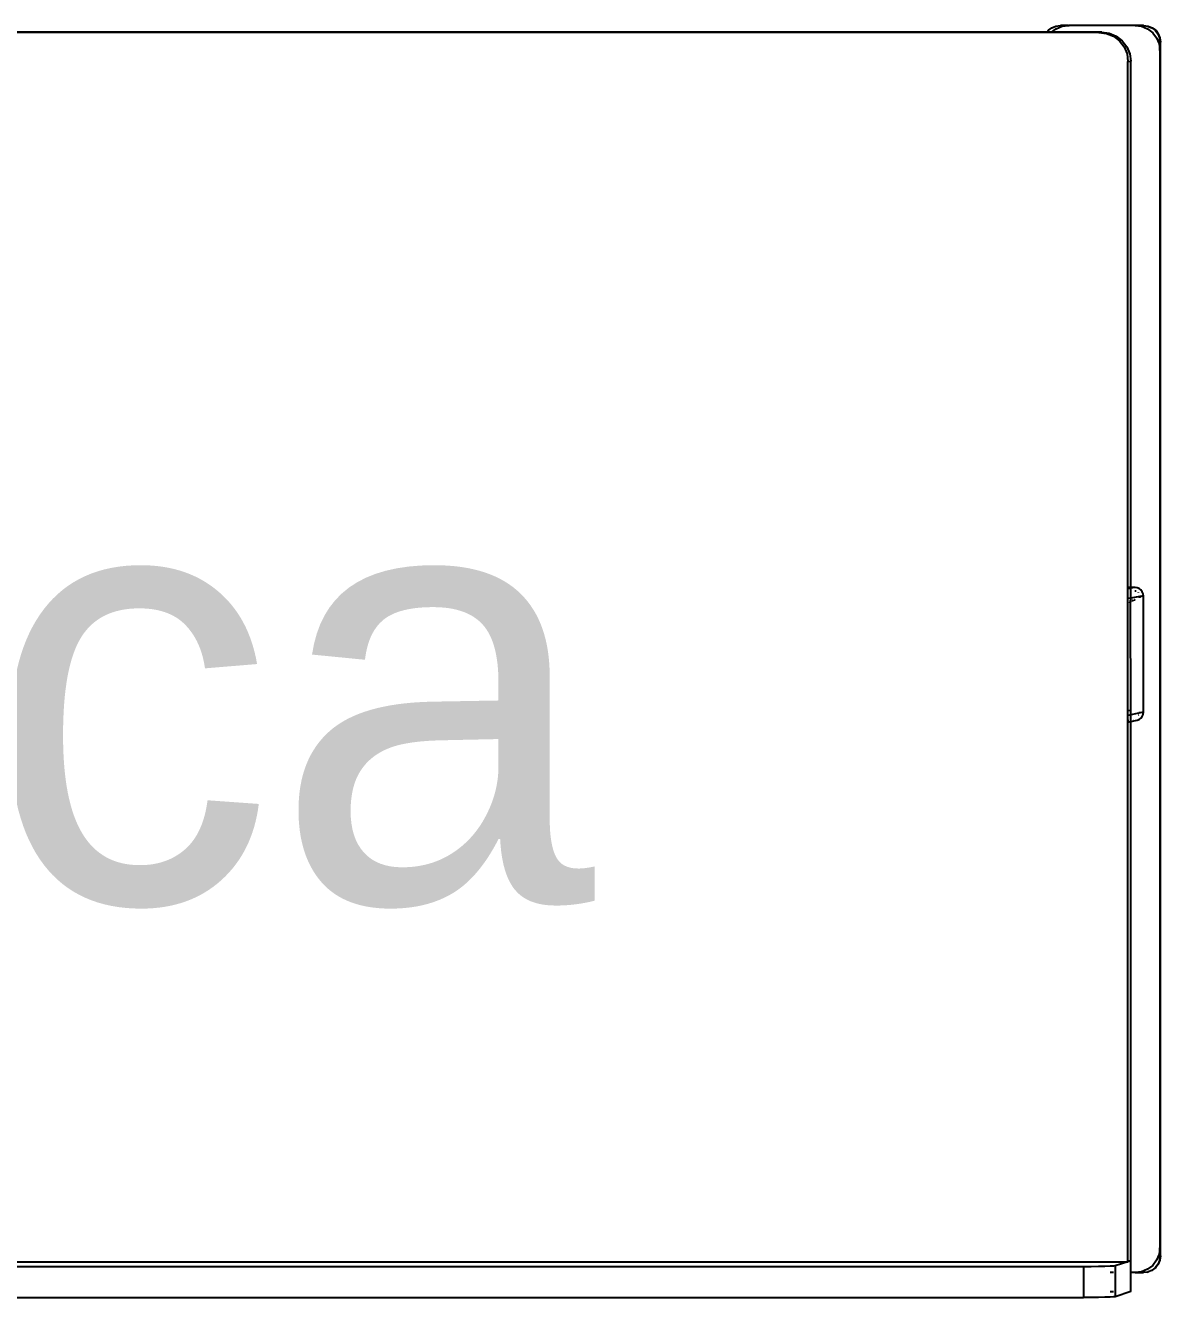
# Model space of a CAD drawing. Extents: x -4.2 to 4.2, y -5.7 to 5.7.
# Drawn here: x -2.51 to -1.984, y -0.675 to -0.085 of the extents above; entities that cross this region are included whole.
import ezdxf

# ---------------------------------------------------------------- set-up
doc = ezdxf.new("R2010")
doc.units = 0
doc.layers.get('0').update_dxf_attribs({"linetype": 'CONTINUOUS'})

msp = doc.modelspace()

# ---------------------------------------------------------------- linework, layer by layer
for p, q in [((-2.03682, -0.08851), (-2.03612, -0.0876)), ((-2.03612, -0.0876), (-2.03452, -0.08638)), ((-2.0347, -0.08851), (-2.03259, -0.08689)), ((-2.03452, -0.08638), (-2.03266, -0.08561)), ((-2.03266, -0.08561), (-2.03067, -0.08534)), ((-2.03259, -0.08689), (-2.0298, -0.08574)), ((-2.03067, -0.08534), (-2.03039, -0.08533)), ((-2.02681, -0.08534), (-2.03039, -0.08533)), ((-2.0298, -0.08574), (-2.02681, -0.08534)), ((-2.02681, -0.08534), (-2.02654, -0.08533)), ((-1.99596, -0.08534), (-2.02654, -0.08533)), ((-1.99596, -0.08534), (-1.99569, -0.08533)), ((-1.99596, -0.08534), (-1.99297, -0.08574)), ((-1.99211, -0.08534), (-1.99569, -0.08533)), ((-1.99297, -0.08574), (-1.99018, -0.08689)), ((-1.99211, -0.08534), (-1.99184, -0.08533)), ((-1.99211, -0.08534), (-1.99011, -0.08561)), ((-1.99184, -0.08533), (-1.98984, -0.0856)), ((-1.99018, -0.08689), (-1.98778, -0.08873)), ((-1.99011, -0.08561), (-1.98825, -0.08638)), ((-1.98984, -0.0856), (-1.98798, -0.08637)), ((-1.98825, -0.08638), (-1.98666, -0.0876)), ((-1.98798, -0.08637), (-1.98639, -0.08759)), ((-1.98666, -0.0876), (-1.98543, -0.0892)), ((-1.98639, -0.08759), (-1.98516, -0.08919)), ((-2.01269, -0.08857), (-3.09418, -0.08857)), ((-2.03682, -0.08851), (-2.92714, -0.08851)), ((-2.0347, -0.08851), (-2.03682, -0.08851)), ((-2.01143, -0.08851), (-2.0347, -0.08851)), ((-2.01269, -0.08857), (-2.01143, -0.08851)), ((-2.01269, -0.08857), (-2.0092, -0.08903)), ((-2.01143, -0.08851), (-2.00795, -0.08897)), ((-2.0092, -0.08903), (-2.00596, -0.09037)), ((-2.00795, -0.08897), (-2.00471, -0.09032)), ((-2.00596, -0.09037), (-2.00317, -0.09251)), ((-2.00471, -0.09032), (-2.00192, -0.09245)), ((-2.00317, -0.09251), (-2.00103, -0.0953)), ((-2.00192, -0.09245), (-1.99978, -0.09524)), ((-1.98778, -0.08873), (-1.98595, -0.09113)), ((-1.98595, -0.09113), (-1.98479, -0.09392)), ((-1.98543, -0.0892), (-1.98466, -0.09106)), ((-1.98516, -0.08919), (-1.98439, -0.09105)), ((-1.98479, -0.09392), (-1.9844, -0.09691)), ((-1.98466, -0.09106), (-1.9844, -0.09306)), ((-1.9844, -0.09306), (-1.98413, -0.09304)), ((-1.9844, -0.09487), (-1.9844, -0.09306)), ((-1.98439, -0.09105), (-1.98413, -0.09304)), ((-1.98413, -0.0969), (-1.98413, -0.09304)), ((-2.00103, -0.0953), (-1.99968, -0.09854)), ((-1.99978, -0.09524), (-1.99844, -0.09848)), ((-1.99968, -0.09854), (-1.99923, -0.10203)), ((-1.99844, -0.09848), (-1.99798, -0.10196)), ((-1.98413, -0.0969), (-1.9844, -0.09487)), ((-1.9844, -0.09691), (-1.9844, -0.09487)), ((-1.9844, -0.09691), (-1.98413, -0.0969)), ((-1.9844, -0.09691), (-1.9844, -0.65214)), ((-1.98413, -0.65205), (-1.98413, -0.0969)), ((-1.99924, -0.34599), (-1.99923, -0.10203)), ((-1.99923, -0.10203), (-1.99798, -0.10196)), ((-1.99798, -0.34599), (-1.99798, -0.10196)), ((-1.99798, -0.34599), (-1.99924, -0.34599)), ((-1.99924, -0.34656), (-1.99924, -0.34599)), ((-1.99798, -0.34634), (-1.99924, -0.34656)), ((-1.99924, -0.3511), (-1.99924, -0.34656)), ((-1.99596, -0.34599), (-1.99798, -0.34634)), ((-1.99596, -0.34599), (-1.99798, -0.34599)), ((-1.99798, -0.34634), (-1.99798, -0.34599)), ((-1.99798, -0.35088), (-1.99798, -0.34634)), ((-1.99601, -0.34754), (-1.99581, -0.34757)), ((-1.99497, -0.34612), (-1.99596, -0.34599)), ((-1.99569, -0.34749), (-1.99551, -0.34752)), ((-1.99404, -0.34651), (-1.99497, -0.34612)), ((-1.99324, -0.34712), (-1.99404, -0.34651)), ((-1.99262, -0.34792), (-1.99324, -0.34712)), ((-1.99224, -0.34885), (-1.99262, -0.34792)), ((-1.99798, -0.35088), (-1.99924, -0.3511)), ((-1.99924, -0.3527), (-1.99924, -0.3511)), ((-1.99924, -0.3527), (-1.99903, -0.35267)), ((-1.99924, -0.40304), (-1.99924, -0.3527)), ((-1.99897, -0.35265), (-1.99903, -0.35267)), ((-1.99875, -0.35266), (-1.99838, -0.35271)), ((-1.9986, -0.3526), (-1.99846, -0.35258)), ((-1.99846, -0.35258), (-1.99818, -0.35262)), ((-1.99826, -0.35275), (-1.99807, -0.35283)), ((-1.99802, -0.35264), (-1.99798, -0.35088)), ((-1.99802, -0.35264), (-1.99796, -0.35264)), ((-1.99798, -0.40502), (-1.99802, -0.35264)), ((-1.99211, -0.34985), (-1.99798, -0.35088)), ((-1.99796, -0.35264), (-1.99782, -0.3527)), ((-1.99745, -0.35186), (-1.99724, -0.35194)), ((-1.99716, -0.35176), (-1.99707, -0.35179)), ((-1.99714, -0.35175), (-1.99707, -0.35179)), ((-1.99713, -0.35198), (-1.99699, -0.35208)), ((-1.99707, -0.35179), (-1.99704, -0.35178)), ((-1.99707, -0.35179), (-1.997, -0.35184)), ((-1.99704, -0.35178), (-1.99697, -0.35183)), ((-1.99693, -0.35189), (-1.99679, -0.35199)), ((-1.99693, -0.35212), (-1.99682, -0.3522)), ((-1.9969, -0.35188), (-1.99677, -0.35197)), ((-1.99673, -0.35203), (-1.99662, -0.35211)), ((-1.99671, -0.35202), (-1.9966, -0.35209)), ((-1.99633, -0.35144), (-1.99621, -0.35152)), ((-1.99616, -0.35156), (-1.99604, -0.35164)), ((-1.99599, -0.35168), (-1.99596, -0.3517)), ((-1.99596, -0.3517), (-1.99592, -0.35175)), ((-1.99458, -0.34821), (-1.99454, -0.34825)), ((-1.99427, -0.34816), (-1.99424, -0.3482)), ((-1.99388, -0.35052), (-1.99388, -0.35057)), ((-1.99388, -0.3506), (-1.99388, -0.35065)), ((-1.99388, -0.35068), (-1.99388, -0.35073)), ((-1.99357, -0.3504), (-1.99357, -0.35058)), ((-1.99211, -0.34985), (-1.99224, -0.34885)), ((-1.99211, -0.40383), (-1.99211, -0.34985)), ((-1.99844, -0.40312), (-1.99924, -0.40304)), ((-1.99924, -0.40527), (-1.99924, -0.40304)), ((-1.99798, -0.40502), (-1.99924, -0.40527)), ((-1.99924, -0.40622), (-1.99924, -0.40527)), ((-1.99909, -0.40622), (-1.99924, -0.40622)), ((-1.99924, -0.40768), (-1.99924, -0.40622)), ((-1.99824, -0.40308), (-1.99844, -0.40312)), ((-1.99211, -0.40383), (-1.99798, -0.40502)), ((-1.99798, -0.40817), (-1.99798, -0.40502)), ((-1.99427, -0.40518), (-1.99432, -0.40525)), ((-1.99404, -0.40717), (-1.99324, -0.40655)), ((-1.99397, -0.40513), (-1.99402, -0.40519)), ((-1.99388, -0.40361), (-1.99388, -0.40383)), ((-1.99357, -0.40365), (-1.99357, -0.40383)), ((-1.99324, -0.40655), (-1.99262, -0.40576)), ((-1.99262, -0.40576), (-1.99224, -0.40483)), ((-1.99224, -0.40483), (-1.99211, -0.40383)), ((-1.99924, -0.40768), (-1.99877, -0.40768)), ((-1.99924, -0.40843), (-1.99924, -0.40768)), ((-1.99924, -0.40843), (-1.99798, -0.40817)), ((-1.99924, -0.6582), (-1.99924, -0.40843)), ((-1.99798, -0.40817), (-1.99497, -0.40755)), ((-1.99798, -0.6582), (-1.99798, -0.40817)), ((-1.99675, -0.40768), (-1.99657, -0.40768)), ((-1.99497, -0.40755), (-1.99404, -0.40717)), ((-1.9844, -0.65214), (-1.98479, -0.65513)), ((-1.9844, -0.65408), (-1.98413, -0.65205)), ((-1.98413, -0.65205), (-1.9844, -0.65214)), ((-1.9844, -0.65408), (-1.9844, -0.65214)), ((-1.9844, -0.65599), (-1.9844, -0.65408)), ((-1.98413, -0.6559), (-1.98413, -0.65205)), ((-3.10766, -0.65861), (-1.99923, -0.65861)), ((-2.00589, -0.66065), (-2.00753, -0.66075)), ((-2.00513, -0.66055), (-2.00589, -0.66065)), ((-1.99923, -0.65861), (-2.00513, -0.66055)), ((-2.00513, -0.66055), (-2.00513, -0.67485)), ((-1.99924, -0.6582), (-1.99798, -0.6582)), ((-1.99923, -0.65861), (-1.99924, -0.6582)), ((-1.99798, -0.6582), (-1.99923, -0.65861)), ((-1.99798, -0.6637), (-1.99798, -0.6582)), ((-1.98778, -0.66032), (-1.99018, -0.66215)), ((-1.98595, -0.65792), (-1.98778, -0.66032)), ((-1.98543, -0.65985), (-1.98666, -0.66145)), ((-1.98516, -0.65976), (-1.98639, -0.66136)), ((-1.98479, -0.65513), (-1.98595, -0.65792)), ((-1.98466, -0.65799), (-1.98543, -0.65985)), ((-1.98439, -0.6579), (-1.98516, -0.65976)), ((-1.9844, -0.65599), (-1.98466, -0.65799)), ((-1.9844, -0.65599), (-1.98413, -0.6559)), ((-1.98413, -0.6559), (-1.98439, -0.6579)), ((-2.01982, -0.66094), (-3.10514, -0.66094)), ((-2.01628, -0.66093), (-2.01982, -0.66094)), ((-2.01982, -0.66094), (-2.01982, -0.67524)), ((-2.0129, -0.66089), (-2.01628, -0.66093)), ((-2.00992, -0.66083), (-2.0129, -0.66089)), ((-2.00753, -0.66075), (-2.00992, -0.66083)), ((-2.00589, -0.6637), (-2.00753, -0.6637)), ((-1.99596, -0.6637), (-1.99798, -0.6637)), ((-1.99798, -0.67244), (-1.99798, -0.6637)), ((-1.99297, -0.66331), (-1.99596, -0.6637)), ((-1.99596, -0.6637), (-1.99211, -0.6637)), ((-1.99018, -0.66215), (-1.99297, -0.66331)), ((-1.99011, -0.66344), (-1.99211, -0.6637)), ((-1.99011, -0.66344), (-1.98984, -0.66335)), ((-1.98825, -0.66267), (-1.98984, -0.66335)), ((-1.98666, -0.66145), (-1.98825, -0.66267)), ((-1.98798, -0.66258), (-1.98825, -0.66267)), ((-1.98639, -0.66136), (-1.98798, -0.66258)), ((-2.00753, -0.67244), (-2.00589, -0.67244)), ((-1.99798, -0.67244), (-2.00513, -0.67485)), ((-3.10514, -0.67524), (-2.01982, -0.67524)), ((-2.01628, -0.67523), (-2.01982, -0.67524)), ((-2.0129, -0.67519), (-2.01628, -0.67523)), ((-2.00992, -0.67513), (-2.0129, -0.67519)), ((-2.00753, -0.67504), (-2.00992, -0.67513)), ((-2.00589, -0.67495), (-2.00753, -0.67504)), ((-2.00513, -0.67485), (-2.00589, -0.67495))]:
    msp.add_line(p, q)

# ---------------------------------------------------------------- texts
msp.add_text('Blanca', height=0.2).set_placement((-3.06421, -0.49205))

doc.saveas('drawing.dxf')
